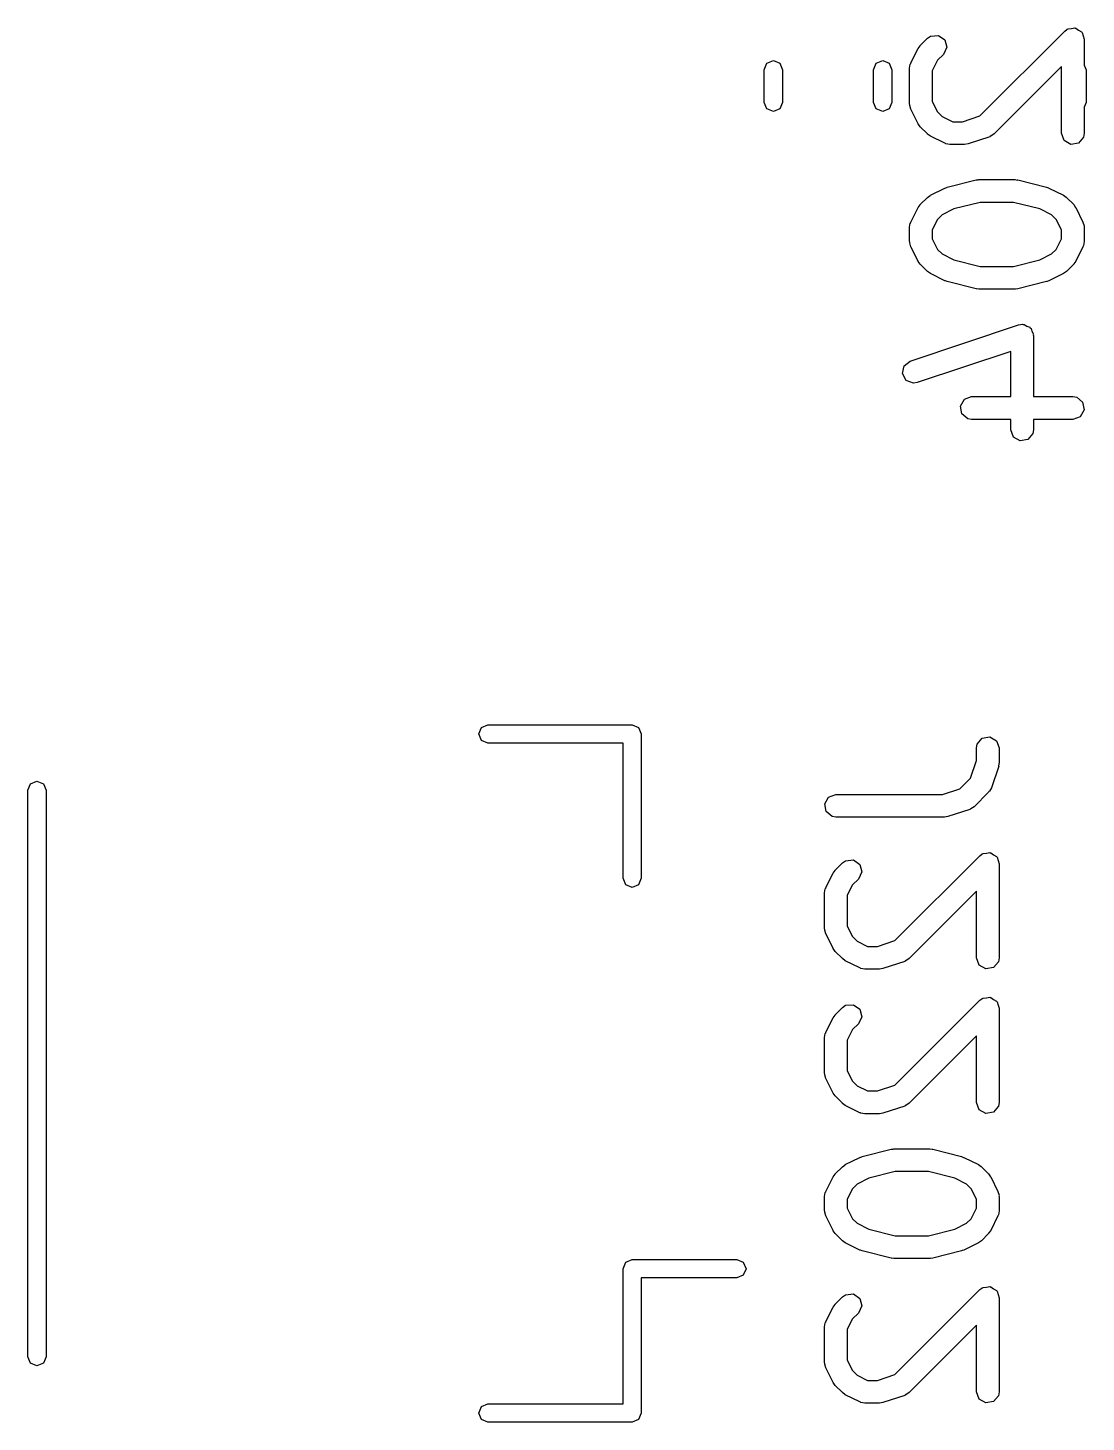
# Model space of a CAD drawing. Extents: x 54 to 297, y -260 to -31.
# Drawn here: x 128.23 to 135.2, y -105.3 to -96.12 of the extents above; entities that cross this region are included whole.
import ezdxf

# ---------------------------------------------------------------- set-up
doc = ezdxf.new("R2010")
doc.units = 0
doc.layers.add('BLACK', color=7, linetype='CONTINUOUS')

msp = doc.modelspace()

# ---------------------------------------------------------------- linework, layer by layer
at = {"layer": 'BLACK', "linetype": 'CONTINUOUS'}
for p, q in [((134.107, -96.2327), (134.155, -96.1851)), ((134.155, -96.1851), (134.176, -96.1701)), ((134.176, -96.1701), (134.227, -96.1657)), ((134.227, -96.1657), (134.269, -96.1951)), ((134.5, -96.6964), (135.059, -96.1374)), ((135.059, -96.1374), (135.073, -96.1281)), ((135.073, -96.1281), (135.075, -96.1255)), ((135.075, -96.1255), (135.077, -96.1252)), ((135.077, -96.1252), (135.081, -96.1225)), ((135.081, -96.1225), (135.103, -96.1205)), ((135.103, -96.1205), (135.125, -96.1166)), ((135.125, -96.1166), (135.128, -96.1183)), ((135.128, -96.1183), (135.132, -96.118)), ((135.132, -96.118), (135.15, -96.131)), ((135.15, -96.131), (135.17, -96.1423)), ((135.17, -96.1423), (135.171, -96.1455)), ((135.171, -96.1455), (135.174, -96.1475)), ((135.174, -96.1475), (135.18, -96.1693)), ((135.18, -96.1693), (135.187, -96.1905)), ((134.045, -96.3474), (134.093, -96.2522)), ((134.093, -96.2522), (134.106, -96.2342)), ((134.106, -96.2342), (134.107, -96.2327)), ((134.282, -96.2446), (134.261, -96.2911)), ((134.269, -96.1951), (134.282, -96.2446)), ((135.187, -96.1905), (135.187, -96.3617)), ((133.08, -96.3922), (133.098, -96.3497)), ((133.098, -96.3497), (133.14, -96.3322)), ((133.14, -96.3322), (133.182, -96.3497)), ((133.182, -96.3497), (133.2, -96.3922)), ((133.8, -96.3922), (133.818, -96.3497)), ((133.818, -96.3497), (133.86, -96.3322)), ((133.86, -96.3322), (133.902, -96.3497)), ((133.902, -96.3497), (133.92, -96.3922)), ((134.037, -96.381), (134.042, -96.3553)), ((134.042, -96.3553), (134.045, -96.3519)), ((134.045, -96.3519), (134.045, -96.3474)), ((134.222, -96.3301), (134.187, -96.3987)), ((134.261, -96.2911), (134.222, -96.3301)), ((135.037, -96.3715), (134.594, -96.8149)), ((135.037, -96.8095), (135.037, -96.3715)), ((135.187, -96.3617), (135.2, -96.3922)), ((133.08, -96.6078), (133.08, -96.3922)), ((133.2, -96.3922), (133.2, -96.6078)), ((133.8, -96.6078), (133.8, -96.3922)), ((133.92, -96.3922), (133.92, -96.6078)), ((134.037, -96.619), (134.037, -96.381)), ((134.187, -96.3987), (134.187, -96.6013)), ((135.2, -96.3922), (135.2, -96.6078)), ((133.098, -96.6503), (133.08, -96.6078)), ((133.2, -96.6078), (133.182, -96.6503)), ((133.818, -96.6503), (133.8, -96.6078)), ((133.92, -96.6078), (133.902, -96.6503)), ((134.039, -96.6233), (134.037, -96.619)), ((134.038, -96.6276), (134.039, -96.6233)), ((134.045, -96.6526), (134.038, -96.6276)), ((134.187, -96.6013), (134.222, -96.6699)), ((135.2, -96.6078), (135.187, -96.6383)), ((135.187, -96.6383), (135.187, -96.8095)), ((133.14, -96.6678), (133.098, -96.6503)), ((133.182, -96.6503), (133.14, -96.6678)), ((133.86, -96.6678), (133.818, -96.6503)), ((133.902, -96.6503), (133.86, -96.6678)), ((134.093, -96.7478), (134.045, -96.6526)), ((134.222, -96.6699), (134.252, -96.7003)), ((134.252, -96.7003), (134.321, -96.7345)), ((134.321, -96.7345), (134.386, -96.7345)), ((134.386, -96.7345), (134.5, -96.6964)), ((134.094, -96.749), (134.093, -96.7478)), ((134.107, -96.7673), (134.094, -96.749)), ((134.155, -96.8149), (134.107, -96.7673)), ((134.156, -96.8156), (134.155, -96.8149)), ((134.174, -96.829), (134.156, -96.8156)), ((134.269, -96.8766), (134.174, -96.829)), ((134.568, -96.8303), (134.565, -96.8331)), ((134.573, -96.8299), (134.568, -96.8303)), ((134.594, -96.8149), (134.573, -96.8299)), ((135.055, -96.8577), (135.037, -96.8095)), ((135.187, -96.8095), (135.183, -96.8352)), ((134.274, -96.8771), (134.269, -96.8766)), ((134.277, -96.88), (134.274, -96.8771)), ((134.303, -96.8845), (134.277, -96.88)), ((134.398, -96.8845), (134.303, -96.8845)), ((134.4, -96.884), (134.398, -96.8845)), ((134.422, -96.8807), (134.4, -96.884)), ((134.565, -96.8331), (134.422, -96.8807)), ((135.099, -96.8834), (135.055, -96.8577)), ((135.15, -96.8745), (135.099, -96.8834)), ((135.183, -96.8352), (135.15, -96.8745)), ((134.174, -97.2186), (134.269, -97.171)), ((134.269, -97.171), (134.282, -97.1673)), ((134.282, -97.1673), (134.285, -97.1653)), ((134.285, -97.1653), (134.475, -97.1177)), ((134.475, -97.1177), (134.49, -97.1167)), ((134.49, -97.1167), (134.493, -97.1155)), ((134.493, -97.1155), (134.731, -97.1155)), ((134.731, -97.1155), (134.746, -97.1181)), ((134.746, -97.1181), (134.75, -97.1177)), ((134.75, -97.1177), (134.94, -97.1653)), ((134.94, -97.1653), (134.952, -97.1706)), ((134.952, -97.1706), (134.955, -97.171)), ((134.955, -97.171), (135.051, -97.2186)), ((134.093, -97.2998), (134.106, -97.2818)), ((134.106, -97.2818), (134.107, -97.2803)), ((134.107, -97.2803), (134.155, -97.2327)), ((134.155, -97.2327), (134.173, -97.2198)), ((134.173, -97.2198), (134.174, -97.2186)), ((134.503, -97.2655), (134.329, -97.3089)), ((134.722, -97.2655), (134.503, -97.2655)), ((134.896, -97.3089), (134.722, -97.2655)), ((135.051, -97.2186), (135.069, -97.232)), ((135.069, -97.232), (135.07, -97.2327)), ((135.07, -97.2327), (135.118, -97.2803)), ((135.118, -97.2803), (135.131, -97.2987)), ((134.045, -97.395), (134.093, -97.2998)), ((134.222, -97.3778), (134.187, -97.4463)), ((134.252, -97.3474), (134.222, -97.3778)), ((134.329, -97.3089), (134.252, -97.3474)), ((134.973, -97.3474), (134.896, -97.3089)), ((135.003, -97.3778), (134.973, -97.3474)), ((135.037, -97.4463), (135.003, -97.3778)), ((135.131, -97.2987), (135.132, -97.2998)), ((135.132, -97.2998), (135.179, -97.395)), ((134.037, -97.4286), (134.042, -97.4029)), ((134.037, -97.5238), (134.037, -97.4286)), ((134.042, -97.4029), (134.045, -97.3995)), ((134.045, -97.3995), (134.045, -97.395)), ((134.187, -97.4463), (134.187, -97.5061)), ((135.037, -97.5061), (135.037, -97.4463)), ((135.179, -97.395), (135.187, -97.42)), ((135.187, -97.42), (135.186, -97.4244)), ((135.186, -97.4244), (135.187, -97.4286)), ((135.187, -97.4286), (135.187, -97.5238)), ((134.039, -97.528), (134.037, -97.5238)), ((134.038, -97.5324), (134.039, -97.528)), ((134.045, -97.5574), (134.038, -97.5324)), ((134.093, -97.6526), (134.045, -97.5574)), ((134.187, -97.5061), (134.222, -97.5746)), ((135.003, -97.5746), (135.037, -97.5061)), ((135.179, -97.5573), (135.132, -97.6526)), ((135.18, -97.5529), (135.179, -97.5573)), ((135.183, -97.5495), (135.18, -97.5529)), ((135.187, -97.5238), (135.183, -97.5495)), ((134.094, -97.6537), (134.093, -97.6526)), ((134.107, -97.6721), (134.094, -97.6537)), ((134.222, -97.5746), (134.252, -97.605)), ((134.252, -97.605), (134.329, -97.6435)), ((134.329, -97.6435), (134.503, -97.6869)), ((134.722, -97.6869), (134.896, -97.6435)), ((134.896, -97.6435), (134.973, -97.605)), ((134.973, -97.605), (135.003, -97.5746)), ((135.132, -97.6526), (135.118, -97.6706)), ((134.155, -97.7197), (134.107, -97.6721)), ((134.156, -97.7204), (134.155, -97.7197)), ((134.174, -97.7337), (134.156, -97.7204)), ((134.269, -97.7814), (134.174, -97.7337)), ((134.503, -97.6869), (134.722, -97.6869)), ((135.051, -97.7337), (134.955, -97.7814)), ((135.052, -97.7326), (135.051, -97.7337)), ((135.07, -97.7197), (135.052, -97.7326)), ((135.118, -97.6721), (135.07, -97.7197)), ((135.118, -97.6706), (135.118, -97.6721)), ((134.273, -97.7818), (134.269, -97.7814)), ((134.285, -97.787), (134.273, -97.7818)), ((134.475, -97.8347), (134.285, -97.787)), ((134.479, -97.8343), (134.475, -97.8347)), ((134.493, -97.8369), (134.479, -97.8343)), ((134.731, -97.8369), (134.493, -97.8369)), ((134.735, -97.8357), (134.731, -97.8369)), ((134.75, -97.8347), (134.735, -97.8357)), ((134.94, -97.787), (134.75, -97.8347)), ((134.943, -97.7851), (134.94, -97.787)), ((134.955, -97.7814), (134.943, -97.7851)), ((134.041, -98.3098), (134.755, -98.0717)), ((134.755, -98.0717), (134.781, -98.0679)), ((134.781, -98.0679), (134.786, -98.07)), ((134.786, -98.07), (134.792, -98.069)), ((134.792, -98.069), (134.81, -98.0792)), ((134.81, -98.0792), (134.829, -98.0867)), ((134.829, -98.0867), (134.832, -98.0918)), ((134.832, -98.0918), (134.837, -98.0946)), ((134.837, -98.0946), (134.843, -98.1139)), ((134.843, -98.1139), (134.853, -98.1319)), ((134.853, -98.1319), (134.852, -98.1375)), ((134.852, -98.1375), (134.854, -98.1429)), ((134.854, -98.1429), (134.854, -98.544)), ((134.704, -98.2469), (134.088, -98.4521)), ((134.704, -98.544), (134.704, -98.2469)), ((133.991, -98.392), (134.001, -98.3417)), ((134.015, -98.4371), (133.991, -98.392)), ((134.001, -98.3417), (134.041, -98.3098)), ((134.063, -98.4559), (134.015, -98.4371)), ((134.088, -98.4521), (134.063, -98.4559)), ((134.372, -98.606), (134.398, -98.5616)), ((134.398, -98.5616), (134.446, -98.544)), ((134.446, -98.544), (134.704, -98.544)), ((134.854, -98.544), (135.112, -98.544)), ((135.112, -98.544), (135.138, -98.5486)), ((135.138, -98.5486), (135.177, -98.5815)), ((134.381, -98.6565), (134.372, -98.606)), ((134.42, -98.6895), (134.381, -98.6565)), ((135.186, -98.6321), (135.161, -98.6765)), ((135.177, -98.5815), (135.186, -98.6321)), ((134.446, -98.694), (134.42, -98.6895)), ((134.704, -98.694), (134.446, -98.694)), ((134.704, -98.7619), (134.704, -98.694)), ((135.112, -98.694), (134.854, -98.694)), ((134.854, -98.694), (134.854, -98.7619)), ((135.161, -98.6765), (135.112, -98.694)), ((134.722, -98.8101), (134.704, -98.7619)), ((134.766, -98.8358), (134.722, -98.8101)), ((134.817, -98.8269), (134.766, -98.8358)), ((134.85, -98.7876), (134.817, -98.8269)), ((134.854, -98.7619), (134.85, -98.7876)), ((131.2, -100.765), (131.218, -100.723)), ((131.218, -100.807), (131.2, -100.765)), ((131.218, -100.723), (131.26, -100.705)), ((131.26, -100.705), (132.21, -100.705)), ((132.21, -100.705), (132.252, -100.723)), ((132.252, -100.723), (132.27, -100.765)), ((132.27, -100.765), (132.27, -101.715)), ((131.26, -100.825), (131.218, -100.807)), ((132.15, -100.825), (131.26, -100.825)), ((132.15, -101.715), (132.15, -100.825)), ((134.477, -100.857), (134.482, -100.831)), ((134.477, -100.94), (134.477, -100.857)), ((134.482, -100.831), (134.515, -100.792)), ((134.515, -100.792), (134.565, -100.783)), ((134.565, -100.783), (134.61, -100.809)), ((134.61, -100.809), (134.627, -100.857)), ((134.627, -100.857), (134.627, -100.952)), ((134.439, -101.055), (134.477, -100.94)), ((134.627, -100.952), (134.623, -100.974)), ((134.624, -100.976), (134.576, -101.119)), ((134.623, -100.974), (134.624, -100.976)), ((128.23, -101.135), (128.248, -101.093)), ((128.23, -104.865), (128.23, -101.135)), ((128.248, -101.093), (128.29, -101.075)), ((128.29, -101.075), (128.332, -101.093)), ((128.332, -101.093), (128.35, -101.135)), ((128.35, -101.135), (128.35, -104.865)), ((134.254, -101.163), (134.369, -101.125)), ((134.369, -101.125), (134.439, -101.055)), ((134.56, -101.144), (134.558, -101.148)), ((134.564, -101.142), (134.56, -101.144)), ((134.576, -101.119), (134.564, -101.142)), ((133.479, -101.225), (133.504, -101.181)), ((133.487, -101.276), (133.479, -101.225)), ((133.504, -101.181), (133.552, -101.163)), ((133.552, -101.163), (134.254, -101.163)), ((134.558, -101.148), (134.463, -101.244)), ((133.527, -101.309), (133.487, -101.276)), ((133.552, -101.313), (133.527, -101.309)), ((134.267, -101.313), (133.552, -101.313)), ((134.268, -101.313), (134.267, -101.313)), ((134.29, -101.309), (134.268, -101.313)), ((134.433, -101.262), (134.29, -101.309)), ((134.437, -101.259), (134.433, -101.262)), ((134.441, -101.258), (134.437, -101.259)), ((134.463, -101.244), (134.441, -101.258)), ((133.595, -101.614), (133.616, -101.599)), ((133.616, -101.599), (133.667, -101.594)), ((133.667, -101.594), (133.709, -101.624)), ((133.94, -102.125), (134.499, -101.566)), ((134.499, -101.566), (134.513, -101.557)), ((134.513, -101.557), (134.515, -101.554)), ((134.515, -101.554), (134.517, -101.554)), ((134.517, -101.554), (134.521, -101.551)), ((134.521, -101.551), (134.543, -101.549)), ((134.543, -101.549), (134.565, -101.545)), ((134.565, -101.545), (134.568, -101.547)), ((134.568, -101.547), (134.572, -101.547)), ((134.572, -101.547), (134.59, -101.56)), ((134.59, -101.56), (134.61, -101.571)), ((134.61, -101.571), (134.611, -101.574)), ((134.611, -101.574), (134.614, -101.576)), ((134.614, -101.576), (134.62, -101.598)), ((134.62, -101.598), (134.627, -101.619)), ((133.485, -101.776), (133.533, -101.681)), ((133.533, -101.681), (133.546, -101.663)), ((133.546, -101.663), (133.547, -101.661)), ((133.547, -101.661), (133.595, -101.614)), ((133.722, -101.673), (133.701, -101.72)), ((133.709, -101.624), (133.722, -101.673)), ((134.627, -101.619), (134.627, -102.238)), ((132.168, -101.757), (132.15, -101.715)), ((132.21, -101.775), (132.168, -101.757)), ((132.252, -101.757), (132.21, -101.775)), ((132.27, -101.715), (132.252, -101.757)), ((133.477, -101.81), (133.482, -101.784)), ((133.482, -101.784), (133.485, -101.78)), ((133.485, -101.78), (133.485, -101.776)), ((133.662, -101.759), (133.627, -101.827)), ((133.701, -101.72), (133.662, -101.759)), ((133.477, -102.048), (133.477, -101.81)), ((133.627, -101.827), (133.627, -102.03)), ((134.477, -101.8), (134.034, -102.244)), ((134.477, -102.238), (134.477, -101.8)), ((133.479, -102.052), (133.477, -102.048)), ((133.478, -102.056), (133.479, -102.052)), ((133.485, -102.081), (133.478, -102.056)), ((133.627, -102.03), (133.662, -102.098)), ((133.533, -102.176), (133.485, -102.081)), ((133.662, -102.098), (133.692, -102.129)), ((133.692, -102.129), (133.761, -102.163)), ((133.826, -102.163), (133.94, -102.125)), ((133.534, -102.178), (133.533, -102.176)), ((133.547, -102.196), (133.534, -102.178)), ((133.595, -102.244), (133.547, -102.196)), ((133.596, -102.244), (133.595, -102.244)), ((133.614, -102.258), (133.596, -102.244)), ((133.761, -102.163), (133.826, -102.163)), ((134.034, -102.244), (134.013, -102.258)), ((134.495, -102.286), (134.477, -102.238)), ((134.627, -102.238), (134.623, -102.264)), ((133.709, -102.305), (133.614, -102.258)), ((133.714, -102.306), (133.709, -102.305)), ((133.717, -102.309), (133.714, -102.306)), ((133.743, -102.313), (133.717, -102.309)), ((133.838, -102.313), (133.743, -102.313)), ((133.84, -102.313), (133.838, -102.313)), ((133.862, -102.309), (133.84, -102.313)), ((134.005, -102.262), (133.862, -102.309)), ((134.008, -102.259), (134.005, -102.262)), ((134.013, -102.258), (134.008, -102.259)), ((134.539, -102.312), (134.495, -102.286)), ((134.59, -102.303), (134.539, -102.312)), ((134.623, -102.264), (134.59, -102.303)), ((133.94, -103.077), (134.499, -102.518)), ((134.499, -102.518), (134.513, -102.509)), ((134.513, -102.509), (134.515, -102.506)), ((134.515, -102.506), (134.517, -102.506)), ((134.517, -102.506), (134.521, -102.503)), ((134.521, -102.503), (134.543, -102.501)), ((134.543, -102.501), (134.565, -102.498)), ((134.565, -102.498), (134.568, -102.499)), ((134.568, -102.499), (134.572, -102.499)), ((134.572, -102.499), (134.59, -102.512)), ((134.59, -102.512), (134.61, -102.523)), ((133.546, -102.615), (133.547, -102.614)), ((133.547, -102.614), (133.595, -102.566)), ((133.595, -102.566), (133.616, -102.551)), ((133.616, -102.551), (133.667, -102.547)), ((133.667, -102.547), (133.709, -102.576)), ((133.709, -102.576), (133.722, -102.626)), ((134.61, -102.523), (134.611, -102.526)), ((134.611, -102.526), (134.614, -102.528)), ((134.614, -102.528), (134.62, -102.55)), ((134.62, -102.55), (134.627, -102.571)), ((134.627, -102.571), (134.627, -103.19)), ((133.485, -102.728), (133.533, -102.633)), ((133.533, -102.633), (133.546, -102.615)), ((133.701, -102.672), (133.662, -102.711)), ((133.722, -102.626), (133.701, -102.672)), ((133.477, -102.762), (133.482, -102.736)), ((133.477, -103), (133.477, -102.762)), ((133.482, -102.736), (133.485, -102.733)), ((133.485, -102.733), (133.485, -102.728)), ((133.662, -102.711), (133.627, -102.78)), ((133.627, -102.78), (133.627, -102.982)), ((134.477, -102.752), (134.034, -103.196)), ((134.477, -103.19), (134.477, -102.752)), ((133.479, -103.004), (133.477, -103)), ((133.478, -103.009), (133.479, -103.004)), ((133.485, -103.034), (133.478, -103.009)), ((133.533, -103.129), (133.485, -103.034)), ((133.627, -102.982), (133.662, -103.051)), ((133.662, -103.051), (133.692, -103.081)), ((133.534, -103.13), (133.533, -103.129)), ((133.547, -103.148), (133.534, -103.13)), ((133.595, -103.196), (133.547, -103.148)), ((133.692, -103.081), (133.761, -103.115)), ((133.761, -103.115), (133.826, -103.115)), ((133.826, -103.115), (133.94, -103.077)), ((133.596, -103.197), (133.595, -103.196)), ((133.614, -103.21), (133.596, -103.197)), ((133.709, -103.258), (133.614, -103.21)), ((134.005, -103.214), (133.862, -103.262)), ((134.008, -103.211), (134.005, -103.214)), ((134.013, -103.211), (134.008, -103.211)), ((134.034, -103.196), (134.013, -103.211)), ((134.495, -103.239), (134.477, -103.19)), ((134.539, -103.264), (134.495, -103.239)), ((134.59, -103.255), (134.539, -103.264)), ((134.623, -103.216), (134.59, -103.255)), ((134.627, -103.19), (134.623, -103.216)), ((133.714, -103.258), (133.709, -103.258)), ((133.717, -103.261), (133.714, -103.258)), ((133.743, -103.265), (133.717, -103.261)), ((133.838, -103.265), (133.743, -103.265)), ((133.84, -103.265), (133.838, -103.265)), ((133.862, -103.262), (133.84, -103.265)), ((133.725, -103.546), (133.915, -103.499)), ((133.915, -103.499), (133.93, -103.498)), ((133.93, -103.498), (133.933, -103.496)), ((133.933, -103.496), (134.171, -103.496)), ((134.171, -103.496), (134.186, -103.499)), ((134.186, -103.499), (134.19, -103.499)), ((134.19, -103.499), (134.38, -103.546)), ((133.547, -103.661), (133.595, -103.614)), ((133.595, -103.614), (133.613, -103.601)), ((133.613, -103.601), (133.614, -103.6)), ((133.614, -103.6), (133.709, -103.552)), ((133.709, -103.552), (133.722, -103.548)), ((133.722, -103.548), (133.725, -103.546)), ((134.38, -103.546), (134.392, -103.552)), ((134.392, -103.552), (134.395, -103.552)), ((134.395, -103.552), (134.491, -103.6)), ((134.491, -103.6), (134.509, -103.613)), ((134.509, -103.613), (134.51, -103.614)), ((134.51, -103.614), (134.558, -103.661)), ((133.485, -103.776), (133.533, -103.681)), ((133.533, -103.681), (133.546, -103.663)), ((133.546, -103.663), (133.547, -103.661)), ((133.769, -103.69), (133.692, -103.728)), ((133.943, -103.646), (133.769, -103.69)), ((134.162, -103.646), (133.943, -103.646)), ((134.336, -103.69), (134.162, -103.646)), ((134.413, -103.728), (134.336, -103.69)), ((134.558, -103.661), (134.571, -103.68)), ((134.571, -103.68), (134.572, -103.681)), ((134.572, -103.681), (134.619, -103.776)), ((133.477, -103.81), (133.482, -103.784)), ((133.482, -103.784), (133.485, -103.78)), ((133.485, -103.78), (133.485, -103.776)), ((133.662, -103.759), (133.627, -103.827)), ((133.692, -103.728), (133.662, -103.759)), ((134.443, -103.759), (134.413, -103.728)), ((134.477, -103.827), (134.443, -103.759)), ((134.619, -103.776), (134.627, -103.801)), ((134.627, -103.801), (134.626, -103.805)), ((134.626, -103.805), (134.627, -103.81)), ((133.477, -103.905), (133.477, -103.81)), ((133.627, -103.827), (133.627, -103.887)), ((133.627, -103.887), (133.662, -103.956)), ((134.443, -103.956), (134.477, -103.887)), ((134.477, -103.887), (134.477, -103.827)), ((134.627, -103.81), (134.627, -103.905)), ((133.479, -103.909), (133.477, -103.905)), ((133.478, -103.913), (133.479, -103.909)), ((133.485, -103.938), (133.478, -103.913)), ((133.533, -104.034), (133.485, -103.938)), ((133.662, -103.956), (133.692, -103.986)), ((133.692, -103.986), (133.769, -104.024)), ((134.336, -104.024), (134.413, -103.986)), ((134.413, -103.986), (134.443, -103.956)), ((134.619, -103.938), (134.572, -104.034)), ((134.62, -103.934), (134.619, -103.938)), ((134.623, -103.93), (134.62, -103.934)), ((134.627, -103.905), (134.623, -103.93)), ((133.534, -104.035), (133.533, -104.034)), ((133.547, -104.053), (133.534, -104.035)), ((133.595, -104.101), (133.547, -104.053)), ((133.769, -104.024), (133.943, -104.068)), ((133.943, -104.068), (134.162, -104.068)), ((134.162, -104.068), (134.336, -104.024)), ((134.558, -104.053), (134.51, -104.101)), ((134.572, -104.034), (134.558, -104.052)), ((134.558, -104.052), (134.558, -104.053)), ((133.596, -104.101), (133.595, -104.101)), ((133.614, -104.115), (133.596, -104.101)), ((133.709, -104.162), (133.614, -104.115)), ((133.713, -104.163), (133.709, -104.162)), ((133.725, -104.168), (133.713, -104.163)), ((133.915, -104.216), (133.725, -104.168)), ((134.38, -104.168), (134.19, -104.216)), ((134.383, -104.166), (134.38, -104.168)), ((134.395, -104.162), (134.383, -104.166)), ((134.491, -104.115), (134.395, -104.162)), ((134.492, -104.114), (134.491, -104.115)), ((134.51, -104.101), (134.492, -104.114)), ((132.15, -104.285), (132.168, -104.243)), ((132.168, -104.243), (132.21, -104.225)), ((132.21, -104.225), (132.9, -104.225)), ((132.9, -104.225), (132.942, -104.243)), ((132.942, -104.243), (132.96, -104.285)), ((133.919, -104.215), (133.915, -104.216)), ((133.933, -104.218), (133.919, -104.215)), ((134.171, -104.218), (133.933, -104.218)), ((134.175, -104.217), (134.171, -104.218)), ((134.19, -104.216), (134.175, -104.217)), ((132.15, -105.175), (132.15, -104.285)), ((132.9, -104.345), (132.27, -104.345)), ((132.27, -104.345), (132.27, -105.235)), ((132.942, -104.327), (132.9, -104.345)), ((132.96, -104.285), (132.942, -104.327)), ((133.94, -104.982), (134.499, -104.423)), ((134.499, -104.423), (134.513, -104.414)), ((134.513, -104.414), (134.515, -104.411)), ((134.515, -104.411), (134.517, -104.411)), ((134.517, -104.411), (134.521, -104.408)), ((134.521, -104.408), (134.543, -104.406)), ((134.543, -104.406), (134.565, -104.402)), ((134.565, -104.402), (134.568, -104.404)), ((134.568, -104.404), (134.572, -104.404)), ((134.572, -104.404), (134.59, -104.417)), ((134.59, -104.417), (134.61, -104.428)), ((134.61, -104.428), (134.611, -104.431)), ((134.611, -104.431), (134.614, -104.433)), ((134.614, -104.433), (134.62, -104.455)), ((133.485, -104.633), (133.533, -104.538)), ((133.533, -104.538), (133.546, -104.52)), ((133.546, -104.52), (133.547, -104.518)), ((133.547, -104.518), (133.595, -104.471)), ((133.595, -104.471), (133.616, -104.456)), ((133.616, -104.456), (133.667, -104.451)), ((133.667, -104.451), (133.709, -104.481)), ((133.722, -104.53), (133.701, -104.577)), ((133.709, -104.481), (133.722, -104.53)), ((134.62, -104.455), (134.627, -104.476)), ((134.627, -104.476), (134.627, -105.095)), ((133.485, -104.638), (133.485, -104.633)), ((133.662, -104.616), (133.627, -104.684)), ((133.701, -104.577), (133.662, -104.616)), ((133.477, -104.667), (133.482, -104.641)), ((133.477, -104.905), (133.477, -104.667)), ((133.482, -104.641), (133.485, -104.638)), ((133.627, -104.684), (133.627, -104.887)), ((134.477, -104.657), (134.034, -105.101)), ((134.477, -105.095), (134.477, -104.657)), ((128.248, -104.907), (128.23, -104.865)), ((128.29, -104.925), (128.248, -104.907)), ((128.332, -104.907), (128.29, -104.925)), ((128.35, -104.865), (128.332, -104.907)), ((133.479, -104.909), (133.477, -104.905)), ((133.478, -104.913), (133.479, -104.909)), ((133.627, -104.887), (133.662, -104.956)), ((133.485, -104.938), (133.478, -104.913)), ((133.533, -105.034), (133.485, -104.938)), ((133.662, -104.956), (133.692, -104.986)), ((133.692, -104.986), (133.761, -105.02)), ((133.826, -105.02), (133.94, -104.982)), ((133.534, -105.035), (133.533, -105.034)), ((133.547, -105.053), (133.534, -105.035)), ((133.595, -105.101), (133.547, -105.053)), ((133.761, -105.02), (133.826, -105.02)), ((131.218, -105.193), (131.26, -105.175)), ((131.26, -105.175), (132.15, -105.175)), ((133.596, -105.101), (133.595, -105.101)), ((133.614, -105.115), (133.596, -105.101)), ((133.709, -105.162), (133.614, -105.115)), ((133.714, -105.163), (133.709, -105.162)), ((133.717, -105.166), (133.714, -105.163)), ((133.743, -105.17), (133.717, -105.166)), ((133.838, -105.17), (133.743, -105.17)), ((133.84, -105.17), (133.838, -105.17)), ((133.862, -105.166), (133.84, -105.17)), ((134.005, -105.119), (133.862, -105.166)), ((134.008, -105.116), (134.005, -105.119)), ((134.013, -105.116), (134.008, -105.116)), ((134.034, -105.101), (134.013, -105.116)), ((134.495, -105.143), (134.477, -105.095)), ((134.539, -105.169), (134.495, -105.143)), ((134.59, -105.16), (134.539, -105.169)), ((134.623, -105.121), (134.59, -105.16)), ((134.627, -105.095), (134.623, -105.121)), ((131.2, -105.235), (131.218, -105.193)), ((131.218, -105.277), (131.2, -105.235)), ((132.27, -105.235), (132.252, -105.277)), ((131.26, -105.295), (131.218, -105.277)), ((132.21, -105.295), (131.26, -105.295)), ((132.252, -105.277), (132.21, -105.295))]:
    msp.add_line(p, q, dxfattribs=at)

doc.saveas('drawing.dxf')
